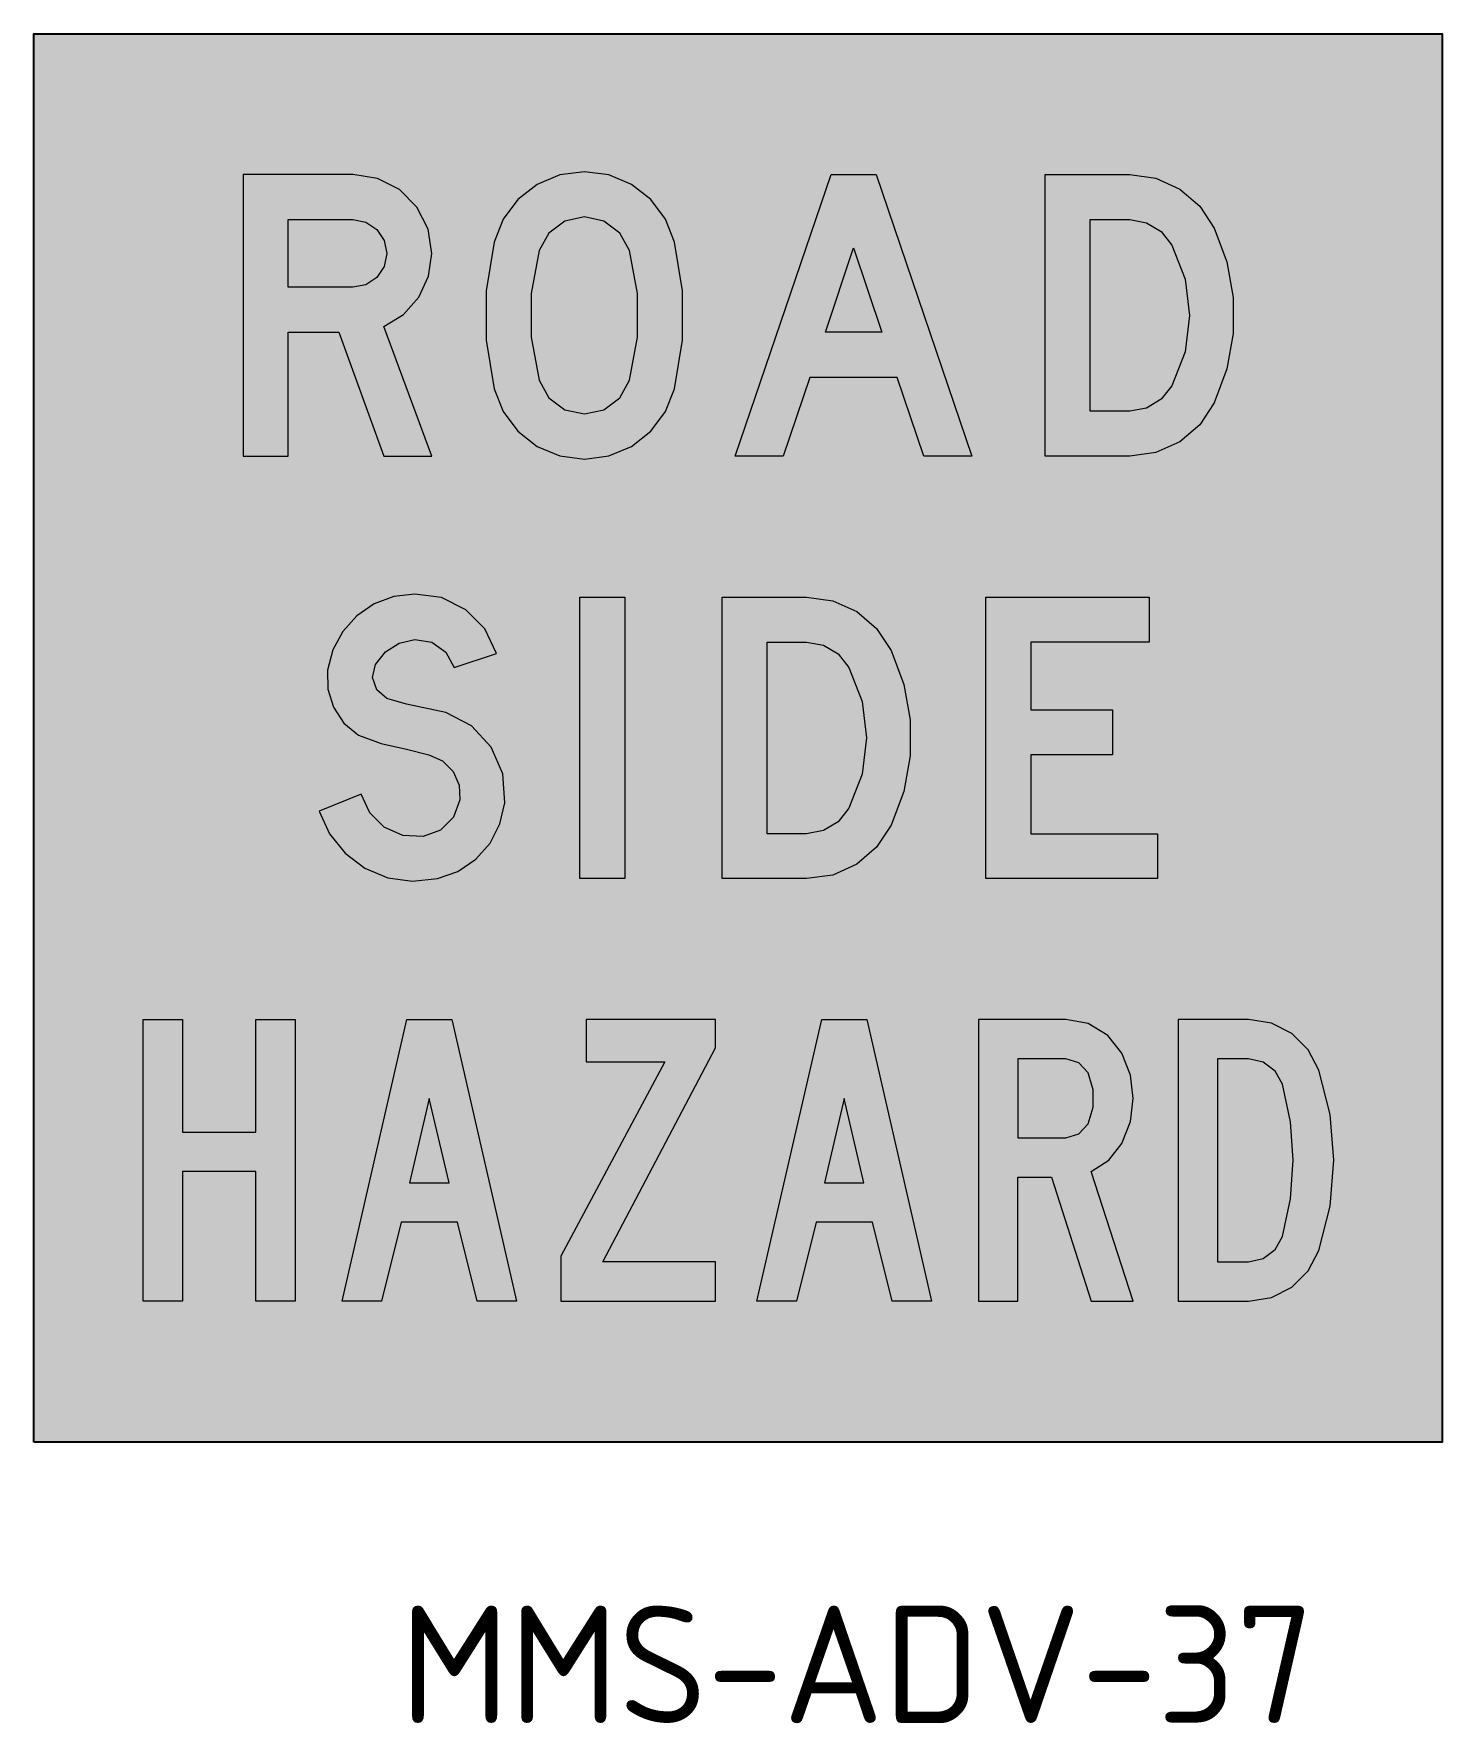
# Model space of a CAD drawing. Extents: x 156.1 to 216.1, y 181 to 253.
import ezdxf

# ---------------------------------------------------------------- set-up
doc = ezdxf.new("R2010")
doc.units = 0
doc.layers.add('L25', color=1, linetype='CONTINUOUS')
doc.layers.add('yellow', color=50, linetype='CONTINUOUS')
doc.styles.add('ISO', font='iso3098b.shx')

msp = doc.modelspace()

# ---------------------------------------------------------------- hatches: boundary and pattern name
at = {"layer": 'L25'}
h = msp.add_hatch(color=256, dxfattribs=at)
h.paths.add_polyline_path([(186.035, 234.991), (190.112, 246.989), (192.034, 246.989), (196.111, 234.991), (194.072, 234.991), (192.93, 238.353), (189.215, 238.353), (188.073, 234.991)])
h.paths.add_polyline_path([(192.271, 240.271), (189.875, 240.271), (191.073, 243.869)], flags=16)
h.paths.add_polyline_path([(169.748, 242.193), (166.99, 242.193), (166.99, 245.072), (169.748, 245.072), (170.3, 244.964), (170.77, 244.649), (171.08, 244.184), (171.188, 243.632), (171.08, 243.081), (170.77, 242.611), (170.3, 242.3)], flags=16)
h.paths.add_polyline_path([(165.072, 246.989), (165.072, 234.991), (166.99, 234.991), (166.99, 240.271), (169.149, 240.271), (171.067, 234.991), (173.105, 234.991), (171.067, 240.512), (171.903, 241.029), (172.554, 241.766), (172.967, 242.658), (173.105, 243.632), (172.946, 244.671), (172.472, 245.61), (171.726, 246.356), (170.787, 246.83), (169.748, 246.989)])
h.paths.add_polyline_path([(183.44, 237.87), (183.789, 239.943), (183.789, 242.042), (183.44, 244.111), (183.057, 245.085), (182.432, 245.925), (181.609, 246.571), (180.643, 246.977), (179.604, 247.11), (178.566, 246.977), (177.6, 246.571), (176.773, 245.925), (176.148, 245.085), (175.764, 244.111), (175.415, 242.042), (175.415, 239.943), (175.764, 237.87), (176.148, 236.896), (176.773, 236.056), (177.6, 235.409), (178.566, 235.008), (179.604, 234.87), (180.643, 235.008), (181.609, 235.409), (182.432, 236.056), (183.057, 236.896)])
h.paths.add_polyline_path([(181.522, 238.232), (181.867, 240.059), (181.867, 241.921), (181.522, 243.753), (181.113, 244.498), (180.432, 245.007), (179.604, 245.192), (178.773, 245.007), (178.092, 244.498), (177.682, 243.753), (177.338, 241.921), (177.338, 240.059), (177.682, 238.232), (178.092, 237.486), (178.773, 236.974), (179.604, 236.793), (180.432, 236.974), (181.113, 237.486)], flags=16)
h.paths.add_polyline_path([(202.838, 234.991), (199.24, 234.991), (199.24, 246.989), (202.838, 246.989), (203.946, 246.834), (204.967, 246.373), (205.821, 245.649), (206.437, 244.71), (206.976, 243.27), (207.247, 241.757), (207.247, 240.223), (206.976, 238.71), (206.437, 237.271), (205.821, 236.336), (204.967, 235.607), (203.946, 235.146)])
h.paths.add_polyline_path([(202.838, 236.913), (201.158, 236.913), (201.158, 245.072), (202.838, 245.072), (203.554, 244.938), (204.183, 244.563), (204.635, 243.99), (205.2, 242.537), (205.39, 240.99), (205.2, 239.443), (204.635, 237.991), (204.183, 237.418), (203.554, 237.043)], flags=16)
h = msp.add_hatch(color=256, dxfattribs=at)
h.paths.add_polyline_path([(179.406, 228.992), (181.324, 228.992), (181.324, 216.994), (179.406, 216.994)])
h.paths.add_polyline_path([(196.706, 228.992), (203.661, 228.992), (203.661, 227.07), (198.623, 227.07), (198.623, 224.191), (202.101, 224.191), (202.101, 222.273), (198.623, 222.273), (198.623, 218.911), (204.019, 218.911), (204.019, 216.994), (196.706, 216.994)])
h.paths.add_polyline_path([(170.101, 220.592), (168.304, 219.873), (168.744, 218.907), (169.408, 218.08), (170.257, 217.442), (171.235, 217.032), (172.287, 216.882), (173.342, 216.994), (174.209, 217.304), (174.976, 217.821), (175.588, 218.511), (176.01, 219.334), (176.221, 220.23), (176.135, 221.467), (175.64, 222.601), (174.799, 223.501), (173.7, 224.07), (172.024, 224.432), (171.183, 224.674), (170.757, 225.036), (170.58, 225.566), (170.705, 226.113), (171.127, 226.66), (171.709, 227.031), (172.381, 227.19), (173.11, 227.07), (173.709, 226.639), (174.062, 225.992), (175.859, 226.591), (175.364, 227.634), (174.558, 228.453), (173.523, 228.966), (172.381, 229.113), (171.494, 229.009), (170.653, 228.699), (169.912, 228.195), (169.313, 227.531), (168.886, 226.738), (168.666, 225.872), (168.671, 225.066), (168.912, 224.294), (169.36, 223.626), (169.985, 223.113), (170.942, 222.751), (172.024, 222.51), (172.98, 222.273), (173.562, 222.014), (174.01, 221.566), (174.269, 220.984), (174.299, 220.351), (174.032, 219.614), (173.476, 219.062), (172.743, 218.791), (171.873, 218.834), (171.075, 219.183), (170.459, 219.799)])
h.paths.add_polyline_path([(189.073, 216.994), (185.479, 216.994), (185.479, 228.992), (189.073, 228.992), (190.185, 228.837), (191.206, 228.376), (192.055, 227.647), (192.672, 226.712), (193.21, 225.273), (193.486, 223.76), (193.486, 222.226), (193.21, 220.713), (192.672, 219.273), (192.055, 218.334), (191.206, 217.61), (190.185, 217.149)])
h.paths.add_polyline_path([(190.874, 219.993), (190.418, 219.42), (189.793, 219.045), (189.073, 218.911), (187.396, 218.911), (187.396, 227.07), (189.073, 227.07), (189.793, 226.941), (190.418, 226.566), (190.874, 225.992), (191.435, 224.54), (191.629, 222.993), (191.435, 221.446)], flags=16)
h = msp.add_hatch(color=256, dxfattribs=at)
h.paths.add_polyline_path([(204.903, 198.992), (207.902, 198.992), (208.872, 199.147), (209.747, 199.591), (210.445, 200.28), (210.898, 201.155), (211.376, 203.047), (211.535, 204.995), (211.376, 206.939), (210.898, 208.831), (210.445, 209.706), (209.747, 210.395), (208.872, 210.839), (207.902, 210.994), (204.903, 210.994)])
h.paths.add_polyline_path([(206.583, 200.673), (207.902, 200.673), (208.523, 200.811), (209.031, 201.194), (209.342, 201.754), (209.682, 203.358), (209.799, 204.995), (209.682, 206.629), (209.342, 208.232), (209.031, 208.792), (208.523, 209.176), (207.902, 209.314), (206.583, 209.314)], flags=16)
h.paths.add_polyline_path([(186.957, 198.992), (189.715, 210.994), (191.633, 210.994), (194.391, 198.992), (192.715, 198.992), (191.874, 202.353), (189.478, 202.353), (188.638, 198.992)])
h.paths.add_polyline_path([(178.6, 198.992), (185.194, 198.992), (185.194, 200.673), (180.397, 200.673), (185.194, 209.792), (185.194, 210.994), (179.678, 210.994), (179.678, 209.193), (183.035, 209.193), (178.6, 200.914)])
h.paths.add_polyline_path([(169.283, 198.992), (172.041, 210.994), (173.959, 210.994), (176.717, 198.992), (175.036, 198.992), (174.196, 202.353), (171.8, 202.353), (170.959, 198.992)])
h.paths.add_polyline_path([(160.805, 198.992), (160.805, 210.994), (162.486, 210.994), (162.486, 206.193), (165.602, 206.193), (165.602, 210.994), (167.283, 210.994), (167.283, 198.992), (165.602, 198.992), (165.602, 204.513), (162.486, 204.513), (162.486, 198.992)])
h.paths.add_polyline_path([(172.157, 204.034), (173.838, 204.034), (172.998, 207.633)], flags=16)
h.paths.add_polyline_path([(189.836, 204.034), (191.517, 204.034), (190.676, 207.633)], flags=16)
h.paths.add_polyline_path([(198.072, 209.314), (198.072, 205.952), (200.11, 205.952), (200.675, 206.116), (201.067, 206.551), (201.287, 207.262), (201.287, 208.004), (201.067, 208.715), (200.675, 209.15), (200.11, 209.314)], flags=16)
h.paths.add_polyline_path([(196.391, 210.994), (196.391, 198.992), (198.072, 198.992), (198.072, 204.271), (199.507, 204.271), (201.188, 198.992), (202.985, 198.992), (201.188, 204.513), (201.95, 205), (202.506, 205.715), (202.868, 206.642), (202.989, 207.633), (202.868, 208.624), (202.506, 209.555), (201.899, 210.314), (201.067, 210.818), (200.11, 210.994)])
at = {"layer": 'yellow'}
h = msp.add_hatch(color=256, dxfattribs=at)
h.paths.add_polyline_path([(216.15, 252.99), (156.15, 252.99), (156.15, 192.99), (216.15, 192.99)])
h.paths.add_polyline_path([(185.479, 228.992), (189.073, 228.992), (190.185, 228.837), (191.206, 228.376), (192.055, 227.647), (192.672, 226.712), (193.21, 225.273), (193.486, 223.76), (193.486, 222.226), (193.21, 220.713), (192.672, 219.273), (192.055, 218.334), (191.206, 217.61), (190.185, 217.149), (189.073, 216.994), (185.479, 216.994)], flags=16)
h.paths.add_polyline_path([(181.324, 216.994), (179.406, 216.994), (179.406, 228.992), (181.324, 228.992)], flags=16)
h.paths.add_polyline_path([(187.396, 227.07), (189.073, 227.07), (189.793, 226.941), (190.418, 226.566), (190.874, 225.992), (191.435, 224.54), (191.629, 222.993), (191.435, 221.446), (190.874, 219.993), (190.418, 219.42), (189.793, 219.045), (189.073, 218.911), (187.396, 218.911)], flags=0)
h.paths.add_polyline_path([(186.035, 234.991), (190.112, 246.989), (192.034, 246.989), (196.111, 234.991), (194.072, 234.991), (192.93, 238.353), (189.215, 238.353), (188.073, 234.991)], flags=16)
h.paths.add_polyline_path([(180.643, 235.008), (179.604, 234.87), (178.566, 235.008), (177.6, 235.409), (176.773, 236.056), (176.148, 236.896), (175.764, 237.87), (175.415, 239.943), (175.415, 242.042), (175.764, 244.111), (176.148, 245.085), (176.773, 245.925), (177.6, 246.571), (178.566, 246.977), (179.604, 247.11), (180.643, 246.977), (181.609, 246.571), (182.432, 245.925), (183.057, 245.085), (183.44, 244.111), (183.789, 242.042), (183.789, 239.943), (183.44, 237.87), (183.057, 236.896), (182.432, 236.056), (181.609, 235.409)], flags=16)
h.paths.add_polyline_path([(175.859, 226.591), (174.062, 225.992), (173.709, 226.639), (173.11, 227.07), (172.381, 227.19), (171.709, 227.031), (171.127, 226.66), (170.705, 226.113), (170.58, 225.566), (170.757, 225.036), (171.183, 224.674), (172.024, 224.432), (173.7, 224.07), (174.799, 223.501), (175.64, 222.601), (176.135, 221.467), (176.221, 220.23), (176.01, 219.334), (175.588, 218.511), (174.976, 217.821), (174.209, 217.304), (173.342, 216.994), (172.287, 216.882), (171.235, 217.032), (170.257, 217.442), (169.408, 218.08), (168.744, 218.907), (168.304, 219.873), (170.101, 220.592), (170.459, 219.799), (171.075, 219.183), (171.873, 218.834), (172.743, 218.791), (173.476, 219.062), (174.032, 219.614), (174.299, 220.351), (174.269, 220.984), (174.01, 221.566), (173.562, 222.014), (172.98, 222.273), (172.024, 222.51), (170.942, 222.751), (169.985, 223.113), (169.36, 223.626), (168.912, 224.294), (168.671, 225.066), (168.666, 225.872), (168.886, 226.738), (169.313, 227.531), (169.912, 228.195), (170.653, 228.699), (171.494, 229.009), (172.381, 229.113), (173.523, 228.966), (174.558, 228.453), (175.364, 227.634)], flags=16)
h.paths.add_polyline_path([(180.432, 236.974), (179.604, 236.793), (178.773, 236.974), (178.092, 237.486), (177.682, 238.232), (177.338, 240.059), (177.338, 241.921), (177.682, 243.753), (178.092, 244.498), (178.773, 245.007), (179.604, 245.192), (180.432, 245.007), (181.113, 244.498), (181.522, 243.753), (181.867, 241.921), (181.867, 240.059), (181.522, 238.232), (181.113, 237.486)], flags=0)
h.paths.add_polyline_path([(173.105, 234.991), (171.067, 234.991), (169.149, 240.271), (166.99, 240.271), (166.99, 234.991), (165.072, 234.991), (165.072, 246.989), (169.748, 246.989), (170.787, 246.83), (171.726, 246.356), (172.472, 245.61), (172.946, 244.671), (173.105, 243.632), (172.967, 242.658), (172.554, 241.766), (171.903, 241.029), (171.067, 240.512)], flags=16)
h.paths.add_polyline_path([(196.706, 228.992), (203.661, 228.992), (203.661, 227.07), (198.623, 227.07), (198.623, 224.191), (202.101, 224.191), (202.101, 222.273), (198.623, 222.273), (198.623, 218.911), (204.019, 218.911), (204.019, 216.994), (196.706, 216.994)], flags=16)
h.paths.add_polyline_path([(189.875, 240.271), (191.073, 243.869), (192.271, 240.271)], flags=0)
h.paths.add_polyline_path([(199.24, 234.991), (199.24, 246.989), (202.838, 246.989), (203.946, 246.834), (204.967, 246.373), (205.821, 245.649), (206.437, 244.71), (206.976, 243.27), (207.247, 241.757), (207.247, 240.223), (206.976, 238.71), (206.437, 237.271), (205.821, 236.336), (204.967, 235.607), (203.946, 235.146), (202.838, 234.991)], flags=16)
h.paths.add_polyline_path([(185.194, 210.994), (185.194, 209.792), (180.397, 200.673), (185.194, 200.673), (185.194, 198.992), (178.6, 198.992), (178.6, 200.914), (183.035, 209.193), (179.678, 209.193), (179.678, 210.994)], flags=16)
h.paths.add_polyline_path([(189.715, 210.994), (191.633, 210.994), (194.391, 198.992), (192.715, 198.992), (191.874, 202.353), (189.478, 202.353), (188.638, 198.992), (186.957, 198.992)], flags=16)
h.paths.add_polyline_path([(170.77, 242.611), (170.3, 242.3), (169.748, 242.193), (166.99, 242.193), (166.99, 245.072), (169.748, 245.072), (170.3, 244.964), (170.77, 244.649), (171.08, 244.184), (171.188, 243.632), (171.08, 243.081)], flags=0)
h.paths.add_polyline_path([(201.158, 236.913), (201.158, 245.072), (202.838, 245.072), (203.554, 244.938), (204.183, 244.563), (204.635, 243.99), (205.2, 242.537), (205.39, 240.99), (205.2, 239.443), (204.635, 237.991), (204.183, 237.418), (203.554, 237.043), (202.838, 236.913)], flags=0)
h.paths.add_polyline_path([(173.959, 210.994), (176.717, 198.992), (175.036, 198.992), (174.196, 202.353), (171.8, 202.353), (170.959, 198.992), (169.283, 198.992), (172.041, 210.994)], flags=16)
h.paths.add_polyline_path([(196.391, 210.994), (200.11, 210.994), (201.067, 210.818), (201.899, 210.314), (202.506, 209.555), (202.868, 208.624), (202.989, 207.633), (202.868, 206.642), (202.506, 205.715), (201.95, 205), (201.188, 204.513), (202.985, 198.992), (201.188, 198.992), (199.507, 204.271), (198.072, 204.271), (198.072, 198.992), (196.391, 198.992)], flags=16)
h.paths.add_polyline_path([(190.676, 207.633), (191.517, 204.034), (189.836, 204.034)], flags=0)
h.paths.add_polyline_path([(172.998, 207.633), (173.838, 204.034), (172.157, 204.034)], flags=0)
h.paths.add_polyline_path([(198.072, 209.314), (200.11, 209.314), (200.675, 209.15), (201.067, 208.715), (201.287, 208.004), (201.287, 207.262), (201.067, 206.551), (200.675, 206.116), (200.11, 205.952), (198.072, 205.952)], flags=0)
h.paths.add_polyline_path([(167.283, 210.994), (167.283, 198.992), (165.602, 198.992), (165.602, 204.513), (162.486, 204.513), (162.486, 198.992), (160.805, 198.992), (160.805, 210.994), (162.486, 210.994), (162.486, 206.193), (165.602, 206.193), (165.602, 210.994)], flags=16)
h.paths.add_polyline_path([(204.903, 210.994), (207.902, 210.994), (208.872, 210.839), (209.747, 210.395), (210.445, 209.706), (210.898, 208.831), (211.376, 206.939), (211.535, 204.995), (211.376, 203.047), (210.898, 201.155), (210.445, 200.28), (209.747, 199.591), (208.872, 199.147), (207.902, 198.992), (204.903, 198.992)], flags=16)
h.paths.add_polyline_path([(206.583, 209.314), (207.902, 209.314), (208.523, 209.176), (209.031, 208.792), (209.342, 208.232), (209.682, 206.629), (209.799, 204.995), (209.682, 203.358), (209.342, 201.754), (209.031, 201.194), (208.523, 200.811), (207.902, 200.673), (206.583, 200.673)], flags=0)

# ---------------------------------------------------------------- linework, layer by layer
at = {"layer": 'L25'}
msp.add_lwpolyline([(156.15, 192.99), (156.15, 252.99), (216.15, 252.99), (216.15, 192.99)], close=True, dxfattribs=at)
at = {"layer": 'L25', "lineweight": 0}
for points in [[(165.072, 246.989), (165.072, 234.991), (166.99, 234.991), (166.99, 240.271), (169.149, 240.271), (171.067, 234.991), (173.105, 234.991), (171.067, 240.512), (171.903, 241.029), (172.554, 241.766), (172.967, 242.658), (173.105, 243.632), (172.946, 244.671), (172.472, 245.61), (171.726, 246.356), (170.787, 246.83), (169.748, 246.989)], [(183.44, 237.87), (183.789, 239.943), (183.789, 242.042), (183.44, 244.111), (183.057, 245.085), (182.432, 245.925), (181.609, 246.571), (180.643, 246.977), (179.604, 247.11), (178.566, 246.977), (177.6, 246.571), (176.773, 245.925), (176.148, 245.085), (175.764, 244.111), (175.415, 242.042), (175.415, 239.943), (175.764, 237.87), (176.148, 236.896), (176.773, 236.056), (177.6, 235.409), (178.566, 235.008), (179.604, 234.87), (180.643, 235.008), (181.609, 235.409), (182.432, 236.056), (183.057, 236.896)], [(186.035, 234.991), (190.112, 246.989), (192.034, 246.989), (196.111, 234.991), (194.072, 234.991), (192.93, 238.353), (189.215, 238.353), (188.073, 234.991), (186.035, 234.991)], [(202.838, 234.991), (199.24, 234.991), (199.24, 246.989), (202.838, 246.989), (203.946, 246.834), (204.967, 246.373), (205.821, 245.649), (206.437, 244.71), (206.976, 243.27), (207.247, 241.757), (207.247, 240.223), (206.976, 238.71), (206.437, 237.271), (205.821, 236.336), (204.967, 235.607), (203.946, 235.146)], [(169.748, 242.193), (166.99, 242.193), (166.99, 245.072), (169.748, 245.072), (170.3, 244.964), (170.77, 244.649), (171.08, 244.184), (171.188, 243.632), (171.08, 243.081), (170.77, 242.611), (170.3, 242.3)], [(181.522, 238.232), (181.867, 240.059), (181.867, 241.921), (181.522, 243.753), (181.113, 244.498), (180.432, 245.007), (179.604, 245.192), (178.773, 245.007), (178.092, 244.498), (177.682, 243.753), (177.338, 241.921), (177.338, 240.059), (177.682, 238.232), (178.092, 237.486), (178.773, 236.974), (179.604, 236.793), (180.432, 236.974), (181.113, 237.486)], [(202.838, 236.913), (201.158, 236.913), (201.158, 245.072), (202.838, 245.072), (203.554, 244.938), (204.183, 244.563), (204.635, 243.99), (205.2, 242.537), (205.39, 240.99), (205.2, 239.443), (204.635, 237.991), (204.183, 237.418), (203.554, 237.043)], [(192.271, 240.271), (189.875, 240.271), (191.073, 243.869), (192.271, 240.271)], [(170.101, 220.592), (168.304, 219.873), (168.744, 218.907), (169.408, 218.08), (170.257, 217.442), (171.235, 217.032), (172.287, 216.882), (173.342, 216.994), (174.209, 217.304), (174.976, 217.821), (175.588, 218.511), (176.01, 219.334), (176.221, 220.23), (176.135, 221.467), (175.64, 222.601), (174.799, 223.501), (173.7, 224.07), (172.024, 224.432), (171.183, 224.674), (170.757, 225.036), (170.58, 225.566), (170.705, 226.113), (171.127, 226.66), (171.709, 227.031), (172.381, 227.19), (173.11, 227.07), (173.709, 226.639), (174.062, 225.992), (175.859, 226.591), (175.364, 227.634), (174.558, 228.453), (173.523, 228.966), (172.381, 229.113), (171.494, 229.009), (170.653, 228.699), (169.912, 228.195), (169.313, 227.531), (168.886, 226.738), (168.666, 225.872), (168.671, 225.066), (168.912, 224.294), (169.36, 223.626), (169.985, 223.113), (170.942, 222.751), (172.024, 222.51), (172.98, 222.273), (173.562, 222.014), (174.01, 221.566), (174.269, 220.984), (174.299, 220.351), (174.032, 219.614), (173.476, 219.062), (172.743, 218.791), (171.873, 218.834), (171.075, 219.183), (170.459, 219.799)], [(179.406, 228.992), (181.324, 228.992), (181.324, 216.994), (179.406, 216.994), (179.406, 228.992)], [(189.073, 216.994), (185.479, 216.994), (185.479, 228.992), (189.073, 228.992), (190.185, 228.837), (191.206, 228.376), (192.055, 227.647), (192.672, 226.712), (193.21, 225.273), (193.486, 223.76), (193.486, 222.226), (193.21, 220.713), (192.672, 219.273), (192.055, 218.334), (191.206, 217.61), (190.185, 217.149)], [(196.706, 228.992), (203.661, 228.992), (203.661, 227.07), (198.623, 227.07), (198.623, 224.191), (202.101, 224.191), (202.101, 222.273), (198.623, 222.273), (198.623, 218.911), (204.019, 218.911), (204.019, 216.994), (196.706, 216.994), (196.706, 228.992)], [(190.874, 219.993), (190.418, 219.42), (189.793, 219.045), (189.073, 218.911), (187.396, 218.911), (187.396, 227.07), (189.073, 227.07), (189.793, 226.941), (190.418, 226.566), (190.874, 225.992), (191.435, 224.54), (191.629, 222.993), (191.435, 221.446)], [(160.805, 198.992), (160.805, 210.994), (162.486, 210.994), (162.486, 206.193), (165.602, 206.193), (165.602, 210.994), (167.283, 210.994), (167.283, 198.992), (165.602, 198.992), (165.602, 204.513), (162.486, 204.513), (162.486, 198.992), (160.805, 198.992)], [(169.283, 198.992), (172.041, 210.994), (173.959, 210.994), (176.717, 198.992), (175.036, 198.992), (174.196, 202.353), (171.8, 202.353), (170.959, 198.992), (169.283, 198.992)], [(178.6, 198.992), (185.194, 198.992), (185.194, 200.673), (180.397, 200.673), (185.194, 209.792), (185.194, 210.994), (179.678, 210.994), (179.678, 209.193), (183.035, 209.193), (178.6, 200.914), (178.6, 198.992)], [(186.957, 198.992), (189.715, 210.994), (191.633, 210.994), (194.391, 198.992), (192.715, 198.992), (191.874, 202.353), (189.478, 202.353), (188.638, 198.992), (186.957, 198.992)], [(196.391, 210.994), (196.391, 198.992), (198.072, 198.992), (198.072, 204.271), (199.507, 204.271), (201.188, 198.992), (202.985, 198.992), (201.188, 204.513), (201.95, 205), (202.506, 205.715), (202.868, 206.642), (202.989, 207.633), (202.868, 208.624), (202.506, 209.555), (201.899, 210.314), (201.067, 210.818), (200.11, 210.994)], [(204.903, 198.992), (207.902, 198.992), (208.872, 199.147), (209.747, 199.591), (210.445, 200.28), (210.898, 201.155), (211.376, 203.047), (211.535, 204.995), (211.376, 206.939), (210.898, 208.831), (210.445, 209.706), (209.747, 210.395), (208.872, 210.839), (207.902, 210.994), (204.903, 210.994), (204.903, 198.992)], [(198.072, 209.314), (198.072, 205.952), (200.11, 205.952), (200.675, 206.116), (201.067, 206.551), (201.287, 207.262), (201.287, 208.004), (201.067, 208.715), (200.675, 209.15), (200.11, 209.314)], [(206.583, 200.673), (207.902, 200.673), (208.523, 200.811), (209.031, 201.194), (209.342, 201.754), (209.682, 203.358), (209.799, 204.995), (209.682, 206.629), (209.342, 208.232), (209.031, 208.792), (208.523, 209.176), (207.902, 209.314), (206.583, 209.314), (206.583, 200.673)], [(172.157, 204.034), (173.838, 204.034), (172.998, 207.633)], [(189.836, 204.034), (191.517, 204.034), (190.676, 207.633)]]:
    msp.add_lwpolyline(points, close=True, dxfattribs=at)

# ---------------------------------------------------------------- texts
at = {"layer": 'yellow', "insert": (171.751, 186.022), "char_height": 5, "width": 33.7737, "attachment_point": 1, "style": 'ISO'}
msp.add_mtext('{\\C3;MMS-ADV-37}', dxfattribs=at)

doc.saveas('drawing.dxf')
